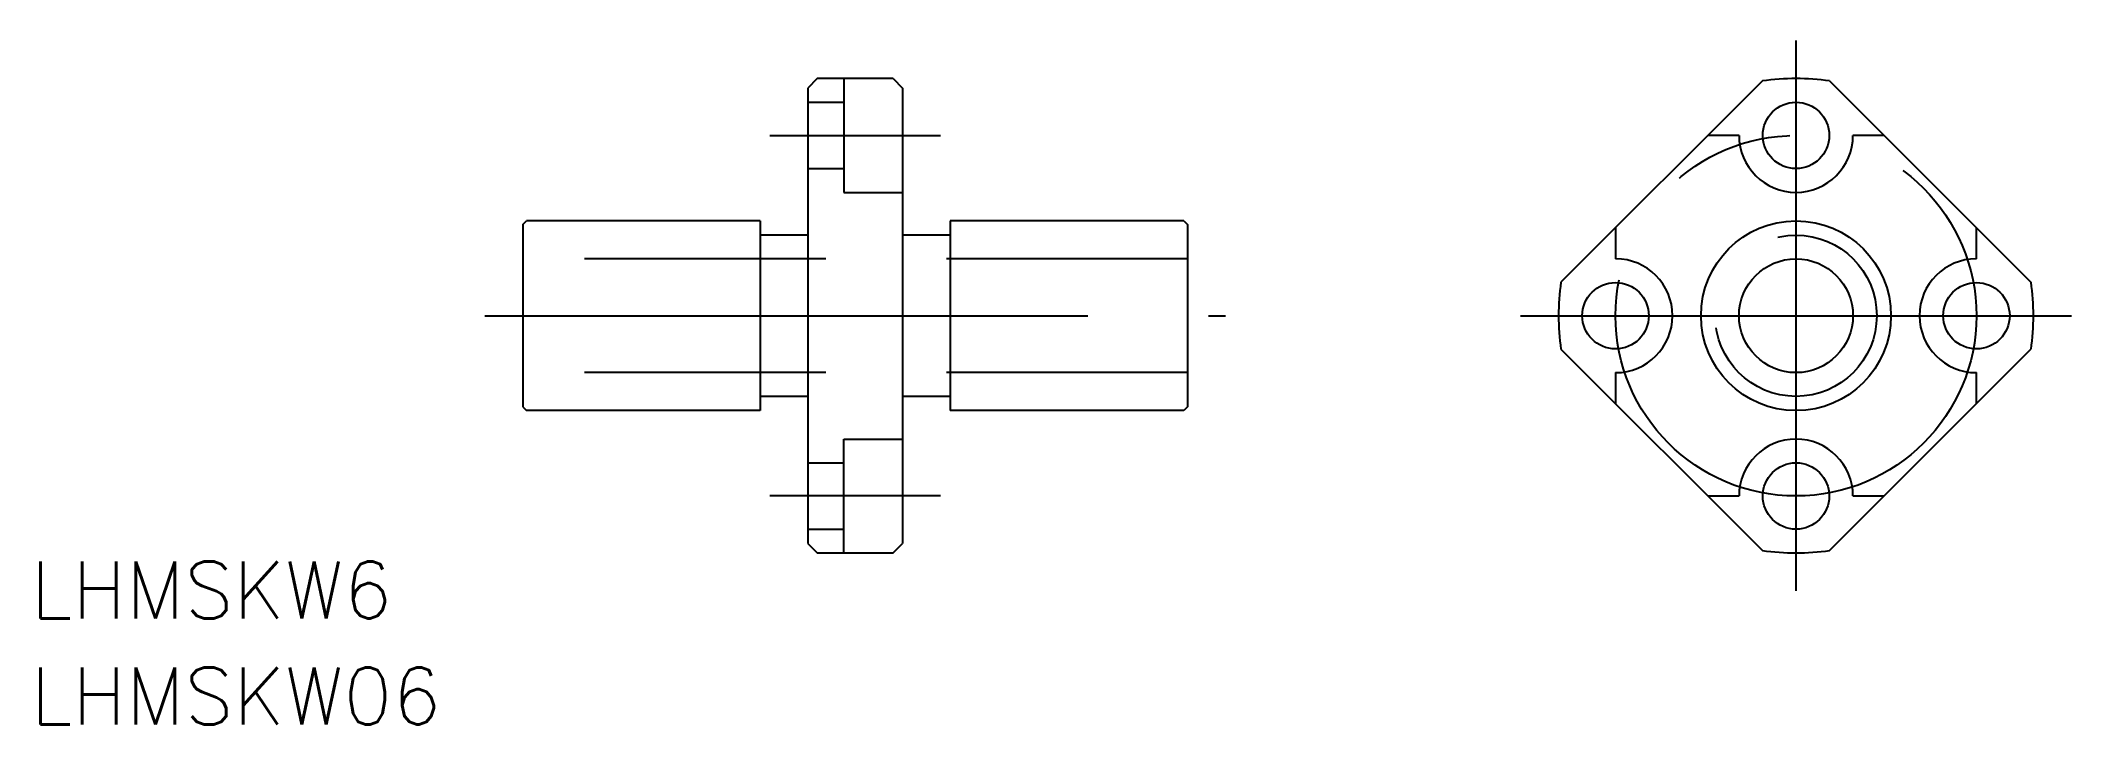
# Model space of a CAD drawing. Extents: x -25 to 82, y -22 to 14.
import ezdxf

# ---------------------------------------------------------------- set-up
doc = ezdxf.new("R2010")
doc.units = 0
doc.linetypes.add('CENTER', pattern=[50.8, 31.75, -6.35, 6.35, -6.35])
doc.linetypes.add('DASHED', pattern=[19.05, 12.7, -6.35])
doc.layers.get('0').update_dxf_attribs({"linetype": 'CONTINUOUS'})
doc.layers.add('CENTER', color=1, linetype='CENTER')
doc.styles.get("Standard").update_dxf_attribs({"font": 'txt.shx', "height": 3, "bigfont": 'bigfont.shx'})

msp = doc.modelspace()

# ---------------------------------------------------------------- linework, layer by layer
at = {"color": 7, "linetype": 'CONTINUOUS'}
for p, q in [((15.5, 12.5), (15, 12)), ((15, 12), (15, -12)), ((19.5, 12.5), (15.5, 12.5)), ((19.5, 12.5), (20, 12)), ((20, 12), (20, -12)), ((65.26, 12.37), (54.65, 1.77)), ((68.8, 12.37), (79.4, 1.77)), ((0, 4.8), (0.2, 5)), ((0, 4.8), (0, -4.8)), ((12.5, 5), (0.2, 5)), ((12.5, 5), (12.5, -5)), ((34.8, 5), (22.5, 5)), ((22.5, 5), (22.5, -5)), ((34.8, 5), (35, 4.8)), ((35, 4.8), (35, -4.8)), ((15, 4.25), (12.5, 4.25)), ((22.5, 4.25), (20, 4.25)), ((54.65, -1.77), (65.26, -12.37)), ((68.8, -12.37), (79.4, -1.77)), ((15, -4.25), (12.5, -4.25)), ((22.5, -4.25), (20, -4.25)), ((0, -4.8), (0.2, -5)), ((12.5, -5), (0.2, -5)), ((34.8, -5), (22.5, -5)), ((35, -4.8), (34.8, -5)), ((15, -12), (15.5, -12.5)), ((15.5, -12.5), (19.5, -12.5)), ((19.5, -12.5), (20, -12))]:
    msp.add_line(p, q, dxfattribs=at)
at = {"color": 3, "linetype": 'DASHED'}
for p, q in [((16.9, 12.5), (16.9, 6.5)), ((15, 11.25), (16.9, 11.25)), ((64.03, 9.5), (62.39, 9.5)), ((71.67, 9.5), (70.03, 9.5)), ((15, 7.75), (16.9, 7.75)), ((16.9, 6.5), (20, 6.5)), ((57.53, 4.64), (57.53, 3)), ((76.53, 3), (76.53, 4.64)), ((35, 3), (0, 3)), ((35, -3), (0, -3)), ((57.53, -3), (57.53, -4.64)), ((76.53, -4.64), (76.53, -3)), ((16.9, -12.5), (16.9, -6.5)), ((16.9, -6.5), (20, -6.5)), ((15, -7.75), (16.9, -7.75)), ((62.39, -9.5), (64.03, -9.5)), ((70.03, -9.5), (71.67, -9.5)), ((15, -11.25), (16.9, -11.25))]:
    msp.add_line(p, q, dxfattribs=at)
at = {"color": 7, "linetype": 'CONTINUOUS'}
for centre, radius in [((67.03, 9.5), 1.75), ((67.03, 0), 5), ((67.03, 0), 3), ((57.53, 0), 1.75), ((76.53, 0), 1.75), ((67.03, -9.5), 1.75)]:
    msp.add_circle(centre, radius, dxfattribs=at)
at = {"color": 3, "linetype": 'DASHED'}
msp.add_circle((67.03, 0), 4.25, dxfattribs=at)
at = {"color": 7, "linetype": 'CONTINUOUS'}
for start, end in [(81.8699, 98.1301), (171.8699, 188.1301), (351.8699, 8.1301), (261.8699, 278.1301)]:
    msp.add_arc((67.03, 0), 12.5, start, end, dxfattribs=at)
at = {"color": 3, "linetype": 'DASHED'}
for centre, start, end in [((67.03, 9.5), 180, 0), ((57.53, 0), 270, 90), ((76.53, 0), 90, 270), ((67.03, -9.5), 0, 180)]:
    msp.add_arc(centre, 3, start, end, dxfattribs=at)
at = {"layer": 'CENTER', "color": 1, "linetype": 'CENTER'}
for p, q in [((67.03, 14.5), (67.03, -14.5)), ((13, 9.5), (22, 9.5)), ((-2, 0), (37, 0)), ((52.53, 0), (81.53, 0)), ((22, -9.5), (13, -9.5))]:
    msp.add_line(p, q, dxfattribs=at)
msp.add_circle((67.03, 0), 9.5, dxfattribs=at)

# ---------------------------------------------------------------- texts
at = {"color": 7, "linetype": 'CONTINUOUS'}
for s, p in [('LHMSKW6', (-25.9, -15.95)), ('LHMSKW06', (-25.9, -21.54))]:
    msp.add_text(s, height=3, dxfattribs=at).set_placement(p)

doc.saveas('drawing.dxf')
